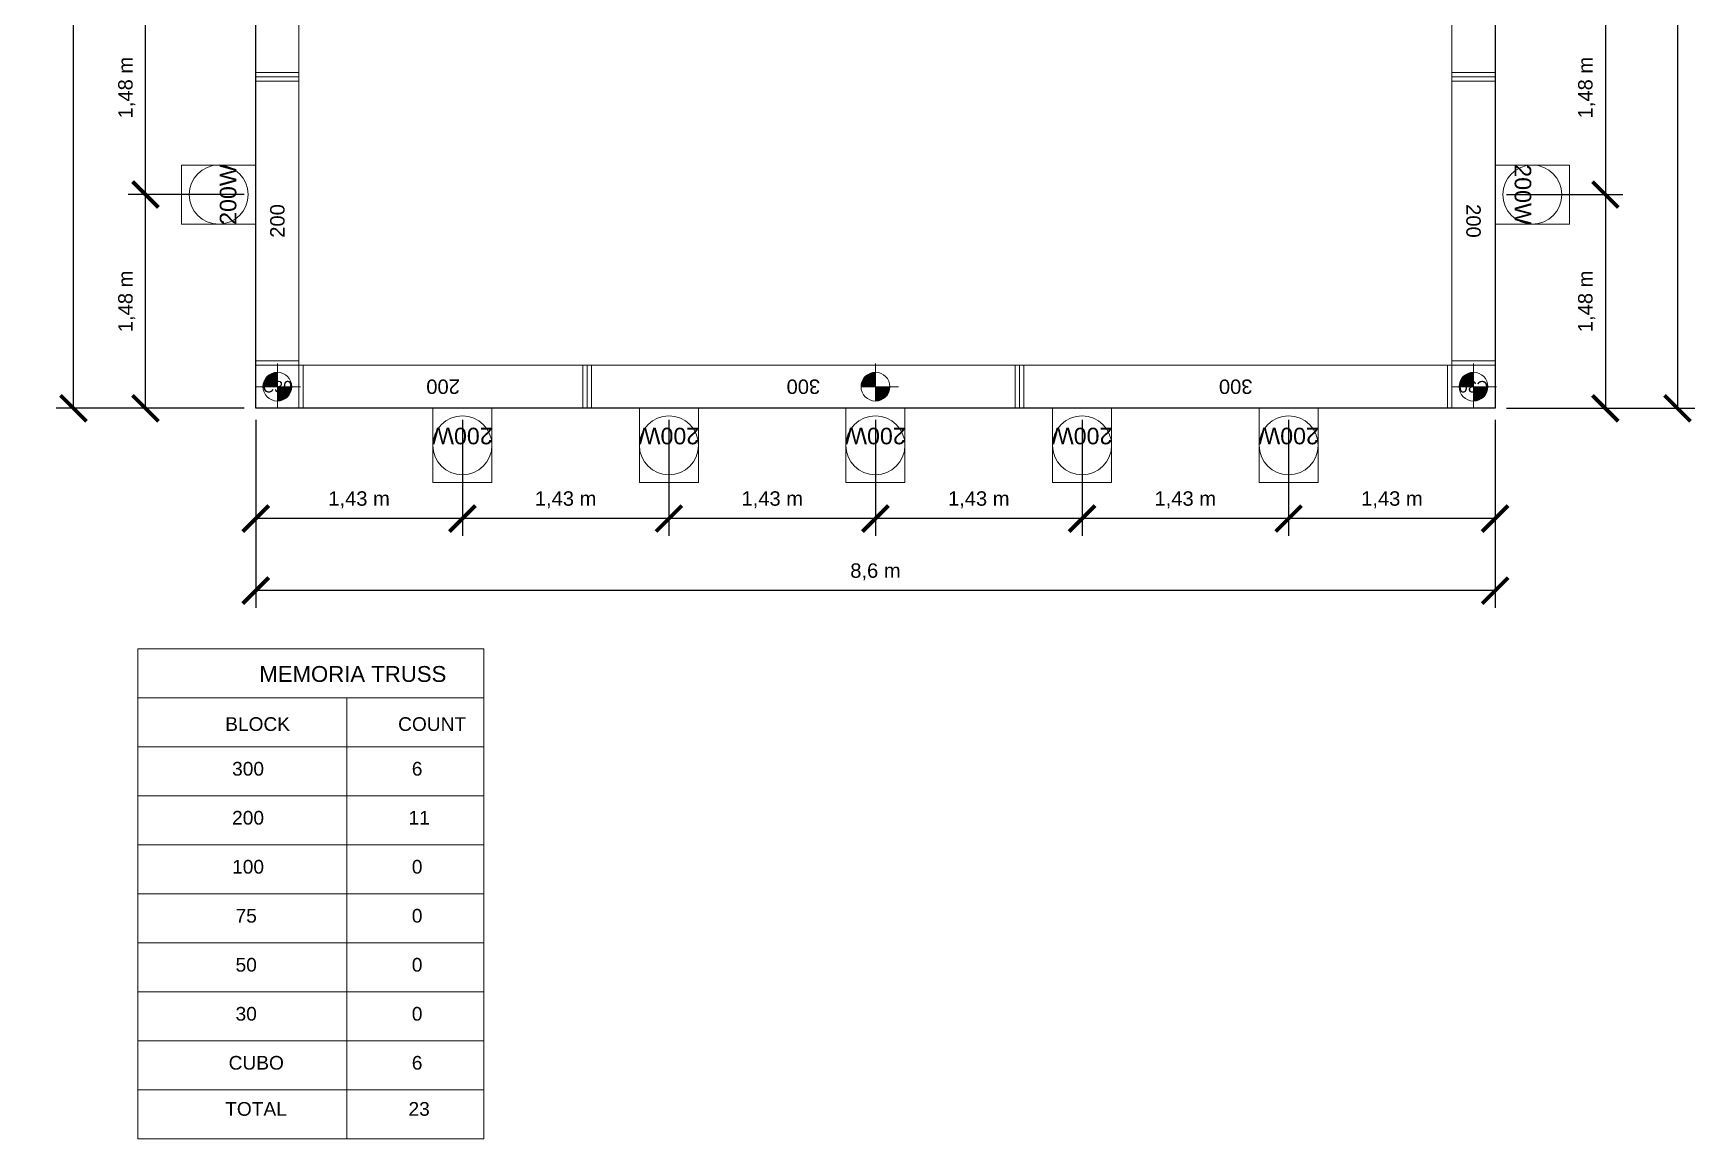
# Model space of a CAD drawing. Header units: metres. Extents: x 1125.8 to 1174.1, y 588 to 603.5.
# Drawn here: x 1125.8 to 1137.33, y 588.01 to 595.68 of the extents above; entities that cross this region are included whole.
import ezdxf
from ezdxf.enums import TextEntityAlignment as Align

# ---------------------------------------------------------------- set-up
doc = ezdxf.new("R2010")
doc.units = ezdxf.units.M
for name, color, linetype, lineweight in [('STD-06-TEXTOS', 7, 'Continuous', 9), ('STD-07-COTAS', 140, 'Continuous', 9), ('STD-12-TABLAS', 252, 'Continuous', 9), ('STD-15-TRUSS', 251, 'Continuous', 18), ('STD-16-FOCOS', 253, 'Continuous', 13), ('STD-18-CUELGUES', 72, 'Continuous', 18)]:
    doc.layers.add(name, color=color, linetype=linetype, lineweight=lineweight)
doc.styles.add('STAND_ARIAL', font='arial.ttf')
doc.dimstyles.new('STAND_COTAS_ELEGANTE', dxfattribs={"dimtxt": 0.1, "dimasz": 0.18, "dimexe": 0.12, "dimexo": 0.08, "dimgap": 0.07, "dimtad": 1, "dimtxsty": 'STAND_ARIAL', "dimblk": 'ARCHTICK', "dimblk1": 'ARCHTICK', "dimblk2": 'ARCHTICK', "dimcen": 1, "dimclrd": 256, "dimclre": 256, "dimclrt": 256, "dimadec": 0, "dimazin": 0, "dimtfac": 1, "dimtmove": 0, "dimatfit": 3, "dimldrblk": 'CLOSED', "dimfxl": 1, "dimarcsym": 0})

# ---------------------------------------------------------------- blocks, each defined once
blk = doc.blocks.new('STAND_CUBO_30')
at = {"layer": 'STD-15-TRUSS'}
for p, q in [((0.15, 0.15), (-0.15, 0.15)), ((-0.15, 0.15), (-0.15, -0.15)), ((0, -0.15), (0, 0.15)), ((0.15, -0.15), (0.15, 0.15)), ((-0.15, 0), (0.15, 0)), ((-0.15, -0.15), (0.15, -0.15))]:
    blk.add_line(p, q, dxfattribs=at)
at = {"layer": 'STD-06-TEXTOS', "style": 'STAND_ARIAL'}
blk.add_text('C30', height=0.08, dxfattribs=at).set_placement((0, 0), align=Align.MIDDLE_CENTER)
blk = doc.blocks.new('STAND_TRUSS_300')
at = {"layer": 'STD-15-TRUSS'}
for p, q in [((3, 0.15), (0, 0.15)), ((0, 0.15), (0, -0.15)), ((0.03, -0.15), (0.03, 0.15)), ((2.97, -0.15), (2.97, 0.15)), ((3, -0.15), (3, 0.15)), ((0, -0.15), (3, -0.15))]:
    blk.add_line(p, q, dxfattribs=at)
at = {"layer": 'STD-06-TEXTOS', "style": 'STAND_ARIAL'}
blk.add_text('300', height=0.1, dxfattribs=at).set_placement((1.5, 0), align=Align.MIDDLE_CENTER)
blk = doc.blocks.new('STAND_TRUSS_200')
at = {"layer": 'STD-15-TRUSS'}
for p, q in [((2, 0.15), (0, 0.15)), ((0, 0.15), (0, -0.15)), ((0.03, -0.15), (0.03, 0.15)), ((1.97, -0.15), (1.97, 0.15)), ((2, -0.15), (2, 0.15)), ((0, -0.15), (2, -0.15))]:
    blk.add_line(p, q, dxfattribs=at)
at = {"layer": 'STD-06-TEXTOS', "style": 'STAND_ARIAL'}
blk.add_text('200', height=0.1, dxfattribs=at).set_placement((1, 0), align=Align.MIDDLE_CENTER)
blk = doc.blocks.new('STAND_FOCO')
at = {"layer": 'STD-16-FOCOS'}
for p, q in [((0.205, 0.2575), (-0.205, 0.2575)), ((-0.205, 0.2575), (-0.205, -0.2575)), ((0.205, -0.2575), (0.205, 0.2575)), ((-0.205, -0.2575), (0.205, -0.2575))]:
    blk.add_line(p, q, dxfattribs=at)
blk.add_circle((0, 0), 0.205, dxfattribs=at)
at = {"layer": 'STD-06-TEXTOS', "style": 'STAND_ARIAL'}
blk.add_attdef('POTENCIA', text='', height=0.115, dxfattribs=at).set_placement((0, -0.065), align=Align.MIDDLE_CENTER)
blk = doc.blocks.new('_ArchTick')
at = {"color": 0, "linetype": 'ByBlock', "const_width": 0.15}
blk.add_lwpolyline([(-0.5, -0.5), (0.5, 0.5)], dxfattribs=at)
blk = doc.blocks.new('*D22')
at = {"layer": 'Defpoints', "color": 0, "transparency": 16777216}
for p in [(1134.511, 593.081), (1135.944, 593.081), (1134.511, 592.316)]:
    blk.add_point(p, dxfattribs=at)
at = {"layer": 'STD-07-COTAS', "linetype": 'ByBlock', "lineweight": -2, "transparency": 16777216}
for p, q in [((1134.511, 593.001), (1134.511, 592.196)), ((1135.944, 593.001), (1135.944, 592.196)), ((1135.944, 592.316), (1134.511, 592.316))]:
    blk.add_line(p, q, dxfattribs=at)
at = {"layer": 'STD-07-COTAS', "lineweight": -2, "transparency": 16777216, "xscale": 0.18, "yscale": 0.18, "zscale": 0.18, "rotation": 180}
blk.add_blockref('_ArchTick', (1134.511, 592.316), dxfattribs=at)
at = {"layer": 'STD-07-COTAS', "lineweight": -2, "transparency": 16777216, "xscale": 0.18, "yscale": 0.18, "zscale": 0.18}
blk.add_blockref('_ArchTick', (1135.944, 592.316), dxfattribs=at)
at = {"layer": 'STD-07-COTAS', "transparency": 16777216, "insert": (1135.228, 592.446), "char_height": 0.1, "attachment_point": 5, "style": 'STAND_ARIAL'}
blk.add_mtext('1,43 m', dxfattribs=at)
blk = doc.blocks.new('_Closed')
at = {"color": 0, "linetype": 'ByBlock', "lineweight": -2}
for p, q in [((-1, 0.167), (0, 0)), ((-1, 0.167), (-1, -0.167)), ((0, 0), (-1, -0.167)), ((0, 0), (-1, 0))]:
    blk.add_line(p, q, dxfattribs=at)
blk = doc.blocks.new('*D23')
at = {"layer": 'Defpoints', "color": 0, "transparency": 16777216}
for p in [(1133.078, 593.081), (1134.511, 593.081), (1133.078, 592.316)]:
    blk.add_point(p, dxfattribs=at)
at = {"layer": 'STD-07-COTAS', "linetype": 'ByBlock', "lineweight": -2, "transparency": 16777216}
for p, q in [((1133.078, 593.001), (1133.078, 592.196)), ((1134.511, 593.001), (1134.511, 592.196)), ((1134.511, 592.316), (1133.078, 592.316))]:
    blk.add_line(p, q, dxfattribs=at)
at = {"layer": 'STD-07-COTAS', "lineweight": -2, "transparency": 16777216, "xscale": 0.18, "yscale": 0.18, "zscale": 0.18, "rotation": 180}
blk.add_blockref('_ArchTick', (1133.078, 592.316), dxfattribs=at)
at = {"layer": 'STD-07-COTAS', "lineweight": -2, "transparency": 16777216, "xscale": 0.18, "yscale": 0.18, "zscale": 0.18}
blk.add_blockref('_ArchTick', (1134.511, 592.316), dxfattribs=at)
at = {"layer": 'STD-07-COTAS', "transparency": 16777216, "insert": (1133.794, 592.446), "char_height": 0.1, "attachment_point": 5, "style": 'STAND_ARIAL'}
blk.add_mtext('1,43 m', dxfattribs=at)
blk = doc.blocks.new('*D24')
at = {"layer": 'Defpoints', "color": 0, "transparency": 16777216}
for p in [(1131.644, 593.081), (1133.078, 593.081), (1131.644, 592.316)]:
    blk.add_point(p, dxfattribs=at)
at = {"layer": 'STD-07-COTAS', "linetype": 'ByBlock', "lineweight": -2, "transparency": 16777216}
for p, q in [((1131.644, 593.001), (1131.644, 592.196)), ((1133.078, 593.001), (1133.078, 592.196)), ((1133.078, 592.316), (1131.644, 592.316))]:
    blk.add_line(p, q, dxfattribs=at)
at = {"layer": 'STD-07-COTAS', "lineweight": -2, "transparency": 16777216, "xscale": 0.18, "yscale": 0.18, "zscale": 0.18, "rotation": 180}
blk.add_blockref('_ArchTick', (1131.644, 592.316), dxfattribs=at)
at = {"layer": 'STD-07-COTAS', "lineweight": -2, "transparency": 16777216, "xscale": 0.18, "yscale": 0.18, "zscale": 0.18}
blk.add_blockref('_ArchTick', (1133.078, 592.316), dxfattribs=at)
at = {"layer": 'STD-07-COTAS', "transparency": 16777216, "insert": (1132.361, 592.446), "char_height": 0.1, "attachment_point": 5, "style": 'STAND_ARIAL'}
blk.add_mtext('1,43 m', dxfattribs=at)
blk = doc.blocks.new('*D25')
at = {"layer": 'Defpoints', "color": 0, "transparency": 16777216}
for p in [(1130.211, 593.081), (1131.644, 593.081), (1130.211, 592.316)]:
    blk.add_point(p, dxfattribs=at)
at = {"layer": 'STD-07-COTAS', "linetype": 'ByBlock', "lineweight": -2, "transparency": 16777216}
for p, q in [((1130.211, 593.001), (1130.211, 592.196)), ((1131.644, 593.001), (1131.644, 592.196)), ((1131.644, 592.316), (1130.211, 592.316))]:
    blk.add_line(p, q, dxfattribs=at)
at = {"layer": 'STD-07-COTAS', "lineweight": -2, "transparency": 16777216, "xscale": 0.18, "yscale": 0.18, "zscale": 0.18, "rotation": 180}
blk.add_blockref('_ArchTick', (1130.211, 592.316), dxfattribs=at)
at = {"layer": 'STD-07-COTAS', "lineweight": -2, "transparency": 16777216, "xscale": 0.18, "yscale": 0.18, "zscale": 0.18}
blk.add_blockref('_ArchTick', (1131.644, 592.316), dxfattribs=at)
at = {"layer": 'STD-07-COTAS', "transparency": 16777216, "insert": (1130.928, 592.446), "char_height": 0.1, "attachment_point": 5, "style": 'STAND_ARIAL'}
blk.add_mtext('1,43 m', dxfattribs=at)
blk = doc.blocks.new('*D26')
at = {"layer": 'Defpoints', "color": 0, "transparency": 16777216}
for p in [(1128.778, 593.081), (1130.211, 593.081), (1128.778, 592.316)]:
    blk.add_point(p, dxfattribs=at)
at = {"layer": 'STD-07-COTAS', "linetype": 'ByBlock', "lineweight": -2, "transparency": 16777216}
for p, q in [((1128.778, 593.001), (1128.778, 592.196)), ((1130.211, 593.001), (1130.211, 592.196)), ((1130.211, 592.316), (1128.778, 592.316))]:
    blk.add_line(p, q, dxfattribs=at)
at = {"layer": 'STD-07-COTAS', "lineweight": -2, "transparency": 16777216, "xscale": 0.18, "yscale": 0.18, "zscale": 0.18, "rotation": 180}
blk.add_blockref('_ArchTick', (1128.778, 592.316), dxfattribs=at)
at = {"layer": 'STD-07-COTAS', "lineweight": -2, "transparency": 16777216, "xscale": 0.18, "yscale": 0.18, "zscale": 0.18}
blk.add_blockref('_ArchTick', (1130.211, 592.316), dxfattribs=at)
at = {"layer": 'STD-07-COTAS', "transparency": 16777216, "insert": (1129.494, 592.446), "char_height": 0.1, "attachment_point": 5, "style": 'STAND_ARIAL'}
blk.add_mtext('1,43 m', dxfattribs=at)
blk = doc.blocks.new('*D27')
at = {"layer": 'Defpoints', "color": 0, "transparency": 16777216}
for p in [(1127.344, 593.081), (1128.778, 593.081), (1127.344, 592.316)]:
    blk.add_point(p, dxfattribs=at)
at = {"layer": 'STD-07-COTAS', "linetype": 'ByBlock', "lineweight": -2, "transparency": 16777216}
for p, q in [((1127.344, 593.001), (1127.344, 592.196)), ((1128.778, 593.001), (1128.778, 592.196)), ((1128.778, 592.316), (1127.344, 592.316))]:
    blk.add_line(p, q, dxfattribs=at)
at = {"layer": 'STD-07-COTAS', "lineweight": -2, "transparency": 16777216, "xscale": 0.18, "yscale": 0.18, "zscale": 0.18, "rotation": 180}
blk.add_blockref('_ArchTick', (1127.344, 592.316), dxfattribs=at)
at = {"layer": 'STD-07-COTAS', "lineweight": -2, "transparency": 16777216, "xscale": 0.18, "yscale": 0.18, "zscale": 0.18}
blk.add_blockref('_ArchTick', (1128.778, 592.316), dxfattribs=at)
at = {"layer": 'STD-07-COTAS', "transparency": 16777216, "insert": (1128.061, 592.446), "char_height": 0.1, "attachment_point": 5, "style": 'STAND_ARIAL'}
blk.add_mtext('1,43 m', dxfattribs=at)
blk = doc.blocks.new('*D28')
at = {"layer": 'Defpoints', "color": 0, "transparency": 16777216}
for p in [(1127.344, 593.081), (1135.944, 593.081), (1127.344, 591.816)]:
    blk.add_point(p, dxfattribs=at)
at = {"layer": 'STD-07-COTAS', "linetype": 'ByBlock', "lineweight": -2, "transparency": 16777216}
for p, q in [((1127.344, 593.001), (1127.344, 591.696)), ((1135.944, 593.001), (1135.944, 591.696)), ((1135.944, 591.816), (1127.344, 591.816))]:
    blk.add_line(p, q, dxfattribs=at)
at = {"layer": 'STD-07-COTAS', "lineweight": -2, "transparency": 16777216, "xscale": 0.18, "yscale": 0.18, "zscale": 0.18, "rotation": 180}
blk.add_blockref('_ArchTick', (1127.344, 591.816), dxfattribs=at)
at = {"layer": 'STD-07-COTAS', "lineweight": -2, "transparency": 16777216, "xscale": 0.18, "yscale": 0.18, "zscale": 0.18}
blk.add_blockref('_ArchTick', (1135.944, 591.816), dxfattribs=at)
at = {"layer": 'STD-07-COTAS', "transparency": 16777216, "insert": (1131.644, 591.946), "char_height": 0.1, "attachment_point": 5, "style": 'STAND_ARIAL'}
blk.add_mtext('8,6 m', dxfattribs=at)
blk = doc.blocks.new('*D29')
at = {"layer": 'Defpoints', "color": 0, "transparency": 16777216}
for p in [(1126.579, 594.564), (1127.344, 594.564), (1127.344, 593.081)]:
    blk.add_point(p, dxfattribs=at)
at = {"layer": 'STD-07-COTAS', "linetype": 'ByBlock', "lineweight": -2, "transparency": 16777216}
for p, q in [((1127.264, 594.564), (1126.459, 594.564)), ((1126.579, 593.081), (1126.579, 594.564)), ((1127.264, 593.081), (1126.459, 593.081))]:
    blk.add_line(p, q, dxfattribs=at)
at = {"layer": 'STD-07-COTAS', "lineweight": -2, "transparency": 16777216, "xscale": 0.18, "yscale": 0.18, "zscale": 0.18}
for p, rotation in [((1126.579, 594.564), 90), ((1126.579, 593.081), 270)]:
    blk.add_blockref('_ArchTick', p, dxfattribs=dict(at, rotation=rotation))
at = {"layer": 'STD-07-COTAS', "transparency": 16777216, "insert": (1126.449, 593.823), "char_height": 0.1, "attachment_point": 5, "rotation": 90, "style": 'STAND_ARIAL'}
blk.add_mtext('1,48 m', dxfattribs=at)
blk = doc.blocks.new('*D30')
at = {"layer": 'Defpoints', "color": 0, "transparency": 16777216}
for p in [(1126.579, 596.048), (1127.344, 596.048), (1127.344, 594.564)]:
    blk.add_point(p, dxfattribs=at)
at = {"layer": 'STD-07-COTAS', "linetype": 'ByBlock', "lineweight": -2, "transparency": 16777216}
for p, q in [((1127.264, 596.048), (1126.459, 596.048)), ((1126.579, 594.564), (1126.579, 596.048)), ((1127.264, 594.564), (1126.459, 594.564))]:
    blk.add_line(p, q, dxfattribs=at)
at = {"layer": 'STD-07-COTAS', "lineweight": -2, "transparency": 16777216, "xscale": 0.18, "yscale": 0.18, "zscale": 0.18}
for p, rotation in [((1126.579, 596.048), 90), ((1126.579, 594.564), 270)]:
    blk.add_blockref('_ArchTick', p, dxfattribs=dict(at, rotation=rotation))
at = {"layer": 'STD-07-COTAS', "transparency": 16777216, "insert": (1126.449, 595.306), "char_height": 0.1, "attachment_point": 5, "rotation": 90, "style": 'STAND_ARIAL'}
blk.add_mtext('1,48 m', dxfattribs=at)
blk = doc.blocks.new('*D35')
at = {"layer": 'Defpoints', "color": 0, "transparency": 16777216}
for p in [(1126.079, 601.981), (1127.344, 601.981), (1127.344, 593.081)]:
    blk.add_point(p, dxfattribs=at)
at = {"layer": 'STD-07-COTAS', "linetype": 'ByBlock', "lineweight": -2, "transparency": 16777216}
for p, q in [((1127.264, 601.981), (1125.959, 601.981)), ((1126.079, 593.081), (1126.079, 601.981)), ((1127.264, 593.081), (1125.959, 593.081))]:
    blk.add_line(p, q, dxfattribs=at)
at = {"layer": 'STD-07-COTAS', "lineweight": -2, "transparency": 16777216, "xscale": 0.18, "yscale": 0.18, "zscale": 0.18}
for p, rotation in [((1126.079, 601.981), 90), ((1126.079, 593.081), 270)]:
    blk.add_blockref('_ArchTick', p, dxfattribs=dict(at, rotation=rotation))
at = {"layer": 'STD-07-COTAS', "transparency": 16777216, "insert": (1125.949, 597.531), "char_height": 0.1, "attachment_point": 5, "rotation": 90, "style": 'STAND_ARIAL'}
blk.add_mtext('8,9 m', dxfattribs=at)
blk = doc.blocks.new('*D47')
at = {"layer": 'Defpoints', "color": 0, "transparency": 16777216}
for p in [(1135.944, 596.048), (1135.944, 594.564), (1136.709, 594.564)]:
    blk.add_point(p, dxfattribs=at)
at = {"layer": 'STD-07-COTAS', "linetype": 'ByBlock', "lineweight": -2, "transparency": 16777216}
for p, q in [((1136.024, 596.048), (1136.829, 596.048)), ((1136.709, 596.048), (1136.709, 594.564)), ((1136.024, 594.564), (1136.829, 594.564))]:
    blk.add_line(p, q, dxfattribs=at)
at = {"layer": 'STD-07-COTAS', "lineweight": -2, "transparency": 16777216, "xscale": 0.18, "yscale": 0.18, "zscale": 0.18}
for p, rotation in [((1136.709, 596.048), 90), ((1136.709, 594.564), 270)]:
    blk.add_blockref('_ArchTick', p, dxfattribs=dict(at, rotation=rotation))
at = {"layer": 'STD-07-COTAS', "transparency": 16777216, "insert": (1136.579, 595.306), "char_height": 0.1, "attachment_point": 5, "rotation": 90, "style": 'STAND_ARIAL'}
blk.add_mtext('1,48 m', dxfattribs=at)
blk = doc.blocks.new('*D48')
at = {"layer": 'Defpoints', "color": 0, "transparency": 16777216}
for p in [(1135.944, 594.564), (1135.944, 593.081), (1136.709, 593.081)]:
    blk.add_point(p, dxfattribs=at)
at = {"layer": 'STD-07-COTAS', "linetype": 'ByBlock', "lineweight": -2, "transparency": 16777216}
for p, q in [((1136.024, 594.564), (1136.829, 594.564)), ((1136.709, 594.564), (1136.709, 593.081)), ((1136.024, 593.081), (1136.829, 593.081))]:
    blk.add_line(p, q, dxfattribs=at)
at = {"layer": 'STD-07-COTAS', "lineweight": -2, "transparency": 16777216, "xscale": 0.18, "yscale": 0.18, "zscale": 0.18}
for p, rotation in [((1136.709, 594.564), 90), ((1136.709, 593.081), 270)]:
    blk.add_blockref('_ArchTick', p, dxfattribs=dict(at, rotation=rotation))
at = {"layer": 'STD-07-COTAS', "transparency": 16777216, "insert": (1136.579, 593.823), "char_height": 0.1, "attachment_point": 5, "rotation": 90, "style": 'STAND_ARIAL'}
blk.add_mtext('1,48 m', dxfattribs=at)
blk = doc.blocks.new('*D49')
at = {"layer": 'Defpoints', "color": 0, "transparency": 16777216}
for p in [(1135.944, 601.981), (1135.944, 593.081), (1137.209, 593.081)]:
    blk.add_point(p, dxfattribs=at)
at = {"layer": 'STD-07-COTAS', "linetype": 'ByBlock', "lineweight": -2, "transparency": 16777216}
for p, q in [((1136.024, 601.981), (1137.329, 601.981)), ((1137.209, 601.981), (1137.209, 593.081)), ((1136.024, 593.081), (1137.329, 593.081))]:
    blk.add_line(p, q, dxfattribs=at)
at = {"layer": 'STD-07-COTAS', "lineweight": -2, "transparency": 16777216, "xscale": 0.18, "yscale": 0.18, "zscale": 0.18}
for p, rotation in [((1137.209, 601.981), 90), ((1137.209, 593.081), 270)]:
    blk.add_blockref('_ArchTick', p, dxfattribs=dict(at, rotation=rotation))
at = {"layer": 'STD-07-COTAS', "transparency": 16777216, "insert": (1137.079, 597.531), "char_height": 0.1, "attachment_point": 5, "rotation": 90, "style": 'STAND_ARIAL'}
blk.add_mtext('8,9 m', dxfattribs=at)
blk = doc.blocks.new('STAND_PUNTO_CUELGUE')
at = {"layer": 'STD-18-CUELGUES'}
h = blk.add_hatch(color=256, dxfattribs=at)
edge = h.paths.add_edge_path()
edge.add_line((0, 0), (0, 0.1))
edge.add_arc((0, 0), 0.1, 90, 180)
edge.add_line((-0.1, 0), (0, 0))
h = blk.add_hatch(color=256, dxfattribs=at)
edge = h.paths.add_edge_path()
edge.add_line((0, 0), (0.1, 0))
edge.add_arc((0, 0), 0.1, -90, 0, ccw=False)
edge.add_line((0, -0.1), (0, 0))
for p, q in [((0, 0.04), (0, 0.16)), ((0, 0), (-0.1, 0)), ((0, 0), (0, 0.1)), ((0, 0), (0.1, 0)), ((0, 0), (0, -0.1)), ((0.04, 0), (0.16, 0))]:
    blk.add_line(p, q, dxfattribs=at)
blk.add_circle((0, 0), 0.1, dxfattribs=at)
for start, end in [(90, 180), (270, 0)]:
    blk.add_arc((0, 0), 0.1, start, end, dxfattribs=at)

msp = doc.modelspace()

# ---------------------------------------------------------------- linework, layer by layer
for p, q in [((1127.344, 593.081), (1127.344, 601.981)), ((1135.944, 601.981), (1135.944, 593.081)), ((1135.944, 593.081), (1127.344, 593.081))]:
    msp.add_line(p, q)
at = {"layer": 'STD-12-TABLAS'}
for p, q in [((1126.526, 591.073), (1128.926, 591.073)), ((1127.976, 588.013), (1127.976, 591.073)), ((1126.526, 590.733), (1128.926, 590.733)), ((1126.526, 590.393), (1128.926, 590.393)), ((1126.526, 590.053), (1128.926, 590.053)), ((1126.526, 589.713), (1128.926, 589.713)), ((1126.526, 589.373), (1128.926, 589.373)), ((1126.526, 589.033), (1128.926, 589.033)), ((1126.526, 588.693), (1128.926, 588.693)), ((1126.526, 588.353), (1128.926, 588.353)), ((1126.526, 588.353), (1128.926, 588.353))]:
    msp.add_line(p, q, dxfattribs=at)
msp.add_lwpolyline([(1126.526, 588.013), (1128.926, 588.013), (1128.926, 591.413), (1126.526, 591.413)], close=True, dxfattribs=at)

# ---------------------------------------------------------------- block references
for name, p, rotation in [('STAND_TRUSS_200', (1127.494, 595.381), 90), ('STAND_TRUSS_200', (1135.794, 597.381), 270), ('STAND_TRUSS_200', (1127.494, 593.381), 90), ('STAND_TRUSS_200', (1135.794, 595.381), 270), ('STAND_TRUSS_200', (1129.644, 593.231), 180), ('STAND_TRUSS_300', (1132.644, 593.231), 180), ('STAND_TRUSS_300', (1135.644, 593.231), 180), ('STAND_CUBO_30', (1135.794, 593.231), 180)]:
    msp.add_blockref(name, p, dxfattribs=dict(rotation=rotation))
for p, rotation in [((1127.087, 594.564), 90), ((1136.202, 594.564), 270), ((1128.778, 592.824), 180), ((1130.211, 592.824), 180), ((1131.644, 592.824), 180), ((1133.078, 592.824), 180), ((1134.511, 592.824), 180)]:
    msp.add_blockref('STAND_FOCO', p, dxfattribs=dict(rotation=rotation)).add_auto_attribs({'POTENCIA': '200W'})
for name, p in [('STAND_CUBO_30', (1127.494, 593.231)), ('STAND_PUNTO_CUELGUE', (1127.494, 593.231)), ('STAND_PUNTO_CUELGUE', (1131.644, 593.231)), ('STAND_PUNTO_CUELGUE', (1135.794, 593.231))]:
    msp.add_blockref(name, p)

# ---------------------------------------------------------------- texts
at = {"layer": 'STD-06-TEXTOS', "style": 'STAND_ARIAL'}
for s, height, p in [('MEMORIA TRUSS', 0.11, (1127.369, 591.183)), ('BLOCK', 0.095, (1127.132, 590.843)), ('COUNT', 0.095, (1128.332, 590.843)), ('300', 0.095, (1127.18, 590.533)), ('6', 0.095, (1128.427, 590.533)), ('200', 0.095, (1127.18, 590.193)), ('11', 0.095, (1128.404, 590.193)), ('100', 0.095, (1127.18, 589.853)), ('0', 0.095, (1128.427, 589.853)), ('75', 0.095, (1127.204, 589.513)), ('0', 0.095, (1128.427, 589.513)), ('50', 0.095, (1127.204, 589.173)), ('0', 0.095, (1128.427, 589.173)), ('30', 0.095, (1127.204, 588.833)), ('0', 0.095, (1128.427, 588.833)), ('CUBO', 0.095, (1127.156, 588.493)), ('6', 0.095, (1128.427, 588.493)), ('TOTAL', 0.095, (1127.132, 588.173)), ('23', 0.095, (1128.404, 588.173))]:
    msp.add_text(s, height=height, dxfattribs=at).set_placement(p)

# ---------------------------------------------------------------- dimensions: what is measured, and where the dimension line sits
at = {"layer": 'STD-07-COTAS'}
for p1, p2, distance, picture, middle in [((1127.344, 593.081), (1127.344, 601.981), 1.265, '*D35', (1125.949, 597.531)), ((1135.944, 601.981), (1135.944, 593.081), 1.265, '*D49', (1137.079, 597.531)), ((1127.344, 594.564), (1127.344, 596.048), 0.765, '*D30', (1126.449, 595.306)), ((1135.944, 596.048), (1135.944, 594.564), 0.765, '*D47', (1136.579, 595.306)), ((1127.344, 593.081), (1127.344, 594.564), 0.765, '*D29', (1126.449, 593.823)), ((1135.944, 594.564), (1135.944, 593.081), 0.765, '*D48', (1136.579, 593.823)), ((1128.778, 593.081), (1127.344, 593.081), 0.765, '*D27', (1128.061, 592.446)), ((1135.944, 593.081), (1127.344, 593.081), 1.265, '*D28', (1131.644, 591.946)), ((1130.211, 593.081), (1128.778, 593.081), 0.765, '*D26', (1129.494, 592.446)), ((1131.644, 593.081), (1130.211, 593.081), 0.765, '*D25', (1130.928, 592.446)), ((1133.078, 593.081), (1131.644, 593.081), 0.765, '*D24', (1132.361, 592.446)), ((1134.511, 593.081), (1133.078, 593.081), 0.765, '*D23', (1133.794, 592.446)), ((1135.944, 593.081), (1134.511, 593.081), 0.765, '*D22', (1135.228, 592.446))]:
    dim = msp.add_aligned_dim(p1=p1, p2=p2, distance=distance, dimstyle='STAND_COTAS_ELEGANTE', override={"dimpost": '<> m'}, dxfattribs=at)
    dim.commit()
    dim.dimension.update_dxf_attribs({"geometry": picture, "text_midpoint": middle})

doc.saveas('drawing.dxf')
